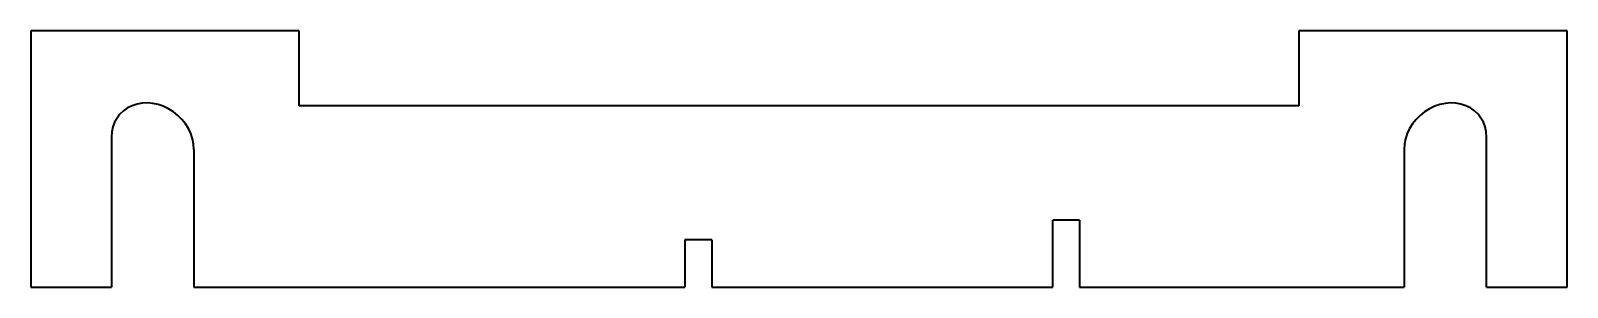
# Model space of a CAD drawing. Extents: x -138 to 435, y 57 to 153.
import ezdxf

# ---------------------------------------------------------------- set-up
doc = ezdxf.new("R2010")
doc.units = 0

msp = doc.modelspace()

# ---------------------------------------------------------------- linework, layer by layer
at = {"color": 7, "lineweight": 35}
for p, q in [((-137.873016, 152.858643), (-137.873016, 124.858643)), ((-37.873016, 152.858643), (-137.873016, 152.858643)), ((-37.873016, 124.858643), (-37.873016, 152.858643)), ((334.873016, 152.858643), (334.873016, 124.858643)), ((434.873016, 152.858643), (334.873016, 152.858643)), ((434.873016, 124.858643), (434.873016, 152.858643)), ((-137.873016, 124.858643), (-137.873016, 57.141357)), ((334.873016, 124.858643), (-37.873016, 124.858643)), ((434.873016, 57.141357), (434.873016, 124.858643)), ((-107.776001, 113.146851), (-107.776001, 57.141357)), ((404.776001, 57.141357), (404.776001, 113.146851)), ((-77.017822, 108.573242), (-77.017822, 57.141357)), ((374.017822, 108.573242), (374.017822, 57.141357)), ((253.054993, 82.141357), (243.054993, 82.141357)), ((243.054993, 57.141357), (243.054993, 82.141357)), ((253.054993, 82.141357), (253.054993, 57.141357)), ((116, 74.858643), (106, 74.858643)), ((106, 74.858643), (106, 57.141357)), ((116, 74.858643), (116, 57.141357)), ((-137.873016, 57.141357), (-107.776001, 57.141357)), ((-77.017822, 57.141357), (106, 57.141357)), ((116, 57.141357), (243.054993, 57.141357)), ((253.054993, 57.141357), (374.017822, 57.141357)), ((404.776001, 57.141357), (434.873016, 57.141357))]:
    msp.add_line(p, q, dxfattribs=at)
for centre, major_axis, start_param, end_param in [((-92.396912, 110.859985), (12.340927, -10.711914), 0.639409494, 3.7810021476), ((389.396912, 110.859985), (12.340927, 10.711914), 5.6437758131, 8.7853684667)]:
    msp.add_ellipse(centre, major_axis=major_axis, ratio=0.856718, start_param=start_param, end_param=end_param, dxfattribs=at)

doc.saveas('drawing.dxf')
